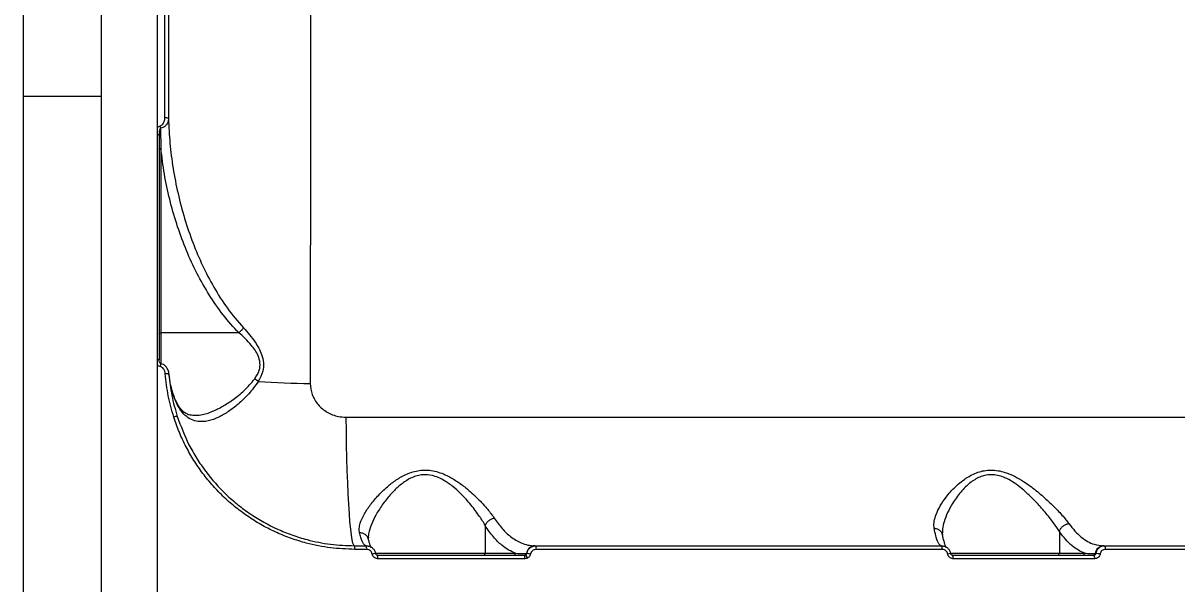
# Model space of a CAD drawing. Header units: millimetres. Extents: x -4688 to 6829, y -6350 to 4771.
# Drawn here: x 931.6 to 1241.4, y 295.6 to 446.1 of the extents above; entities that cross this region are included whole.
import ezdxf

# ---------------------------------------------------------------- set-up
doc = ezdxf.new("R2010")
doc.units = ezdxf.units.MM
for name, color, linetype in [('DIKOM_ОБЪЕКТ', 7, 'Continuous'), ('DIKOM_РАЗМЕР_ЗОНА', 7, 'Continuous'), ('DIKOM_РАЗМЕР_ОБЪЕКТА', 7, 'Continuous')]:
    doc.layers.add(name, color=color, linetype=linetype)
doc.styles.add('style1', font='arial.ttf', dxfattribs={"width": 0.8})
doc.dimstyles.new('1-50', dxfattribs={"dimtxt": 300, "dimasz": 200, "dimexe": 100, "dimexo": 0, "dimgap": 100, "dimtad": 1, "dimtxsty": 'style1', "dimcen": 200, "dimclrd": 7, "dimclre": 7, "dimclrt": 7, "dimadec": 1, "dimazin": 2, "dimtfac": 1, "dimtmove": 0, "dimatfit": 2, "dimfxl": 0, "dimlwd": 25, "dimlwe": 18, "dimarcsym": 0})

# ---------------------------------------------------------------- blocks, each defined once
blk = doc.blocks.new('*D9')
at = {"layer": 'Defpoints', "color": 0, "transparency": 16777216}
for p in [(2285.35, 2926.08), (233.68, -3329.73), (5655.58, -3329.73)]:
    blk.add_point(p, dxfattribs=at)
at = {"layer": 'DIKOM_РАЗМЕР_ОБЪЕКТА', "color": 7, "lineweight": 18, "transparency": 16777216}
for p, q in [((2285.35, 2926.08), (5755.58, 2926.08)), ((233.68, -3329.73), (5755.58, -3329.73))]:
    blk.add_line(p, q, dxfattribs=at)
at = {"layer": 'DIKOM_РАЗМЕР_ОБЪЕКТА', "color": 7, "lineweight": 25, "transparency": 16777216}
blk.add_line((5655.58, 2726.08), (5655.58, -3129.73), dxfattribs=at)
at = {"layer": 'DIKOM_РАЗМЕР_ОБЪЕКТА', "color": 7, "transparency": 16777216}
for points in [[(5622.24, 2726.08), (5688.91, 2726.08), (5655.58, 2926.08)], [(5622.24, -3129.73), (5688.91, -3129.73), (5655.58, -3329.73)]]:
    blk.add_solid(points, dxfattribs=at)
at = {"layer": 'DIKOM_РАЗМЕР_ОБЪЕКТА', "color": 7, "transparency": 16777216, "insert": (5402.4, -130.27), "char_height": 300, "attachment_point": 5, "rotation": 90, "style": 'style1'}
blk.add_mtext('6250', dxfattribs=at)
blk = doc.blocks.new('*D10')
at = {"layer": 'Defpoints', "color": 0, "transparency": 16777216}
for p in [(2960.09, 4770.95), (741.18, -5330.34), (6729.08, -5330.34)]:
    blk.add_point(p, dxfattribs=at)
at = {"layer": 'DIKOM_РАЗМЕР_ЗОНА', "color": 7, "lineweight": 18, "transparency": 16777216}
for p, q in [((2960.09, 4770.95), (6829.08, 4770.95)), ((741.18, -5330.34), (6829.08, -5330.34))]:
    blk.add_line(p, q, dxfattribs=at)
at = {"layer": 'DIKOM_РАЗМЕР_ЗОНА', "color": 7, "lineweight": 25, "transparency": 16777216}
blk.add_line((6729.08, 4570.95), (6729.08, -5130.34), dxfattribs=at)
at = {"layer": 'DIKOM_РАЗМЕР_ЗОНА', "color": 7, "transparency": 16777216}
for points in [[(6695.74, 4570.95), (6762.41, 4570.95), (6729.08, 4770.95)], [(6695.74, -5130.34), (6762.41, -5130.34), (6729.08, -5330.34)]]:
    blk.add_solid(points, dxfattribs=at)
at = {"layer": 'DIKOM_РАЗМЕР_ЗОНА', "color": 7, "transparency": 16777216, "insert": (6475.9, -93.77), "char_height": 300, "attachment_point": 5, "rotation": 90, "style": 'style1'}
blk.add_mtext('10100', dxfattribs=at)
blk = doc.blocks.new('*D11')
at = {"layer": 'Defpoints', "color": 0, "transparency": 16777216}
for p in [(3703.08, 2652.76), (-3188.42, -47.63), (-3188.42, -4921.77)]:
    blk.add_point(p, dxfattribs=at)
at = {"layer": 'DIKOM_РАЗМЕР_ОБЪЕКТА', "color": 7, "lineweight": 18, "transparency": 16777216}
for p, q in [((3703.08, 2652.76), (3703.08, -5021.77)), ((-3188.42, -47.63), (-3188.42, -5021.77))]:
    blk.add_line(p, q, dxfattribs=at)
at = {"layer": 'DIKOM_РАЗМЕР_ОБЪЕКТА', "color": 7, "lineweight": 25, "transparency": 16777216}
blk.add_line((3503.08, -4921.77), (-2988.42, -4921.77), dxfattribs=at)
at = {"layer": 'DIKOM_РАЗМЕР_ОБЪЕКТА', "color": 7, "transparency": 16777216}
for points in [[(-2988.42, -4888.44), (-2988.42, -4955.11), (-3188.42, -4921.77)], [(3503.08, -4888.44), (3503.08, -4955.11), (3703.08, -4921.77)]]:
    blk.add_solid(points, dxfattribs=at)
at = {"layer": 'DIKOM_РАЗМЕР_ОБЪЕКТА', "color": 7, "transparency": 16777216, "insert": (4.08, -4668.6), "char_height": 300, "attachment_point": 5, "style": 'style1'}
blk.add_mtext('6900', dxfattribs=at)
blk = doc.blocks.new('*D12')
at = {"layer": 'Defpoints', "color": 0, "transparency": 16777216}
for p in [(4937.72, 2926.08), (-4688.42, -671.13), (4937.72, -6249.77)]:
    blk.add_point(p, dxfattribs=at)
at = {"layer": 'DIKOM_РАЗМЕР_ЗОНА', "color": 7, "lineweight": 18, "transparency": 16777216}
for p, q in [((4937.72, 2926.08), (4937.72, -6349.77)), ((-4688.42, -671.13), (-4688.42, -6349.77))]:
    blk.add_line(p, q, dxfattribs=at)
at = {"layer": 'DIKOM_РАЗМЕР_ЗОНА', "color": 7, "lineweight": 25, "transparency": 16777216}
blk.add_line((-4488.42, -6249.77), (4737.72, -6249.77), dxfattribs=at)
at = {"layer": 'DIKOM_РАЗМЕР_ЗОНА', "color": 7, "transparency": 16777216}
for points in [[(-4488.42, -6216.44), (-4488.42, -6283.11), (-4688.42, -6249.77)], [(4737.72, -6216.44), (4737.72, -6283.11), (4937.72, -6249.77)]]:
    blk.add_solid(points, dxfattribs=at)
at = {"layer": 'DIKOM_РАЗМЕР_ЗОНА', "color": 7, "transparency": 16777216, "insert": (124.65, -5996.6), "char_height": 300, "attachment_point": 5, "style": 'style1'}
blk.add_mtext('9650', dxfattribs=at)

msp = doc.modelspace()

# ---------------------------------------------------------------- linework, layer by layer
at = {"layer": 'DIKOM_ОБЪЕКТ', "color": 7, "linetype": 'Continuous', "lineweight": 15}
for p, q in [((931.578, 674.461), (931.578, 311.385)), ((967.578, 471.4), (967.578, 221.4)), ((931.578, 449.692), (931.578, 426.4)), ((952.578, 449.692), (952.578, 426.4)), ((952.578, 426.4), (931.578, 426.4)), ((931.578, 426.4), (931.578, 266.4)), ((952.578, 426.4), (952.578, 266.4)), ((968.511, 417.909), (968.578, 412.505)), ((968.578, 412.505), (968.578, 363.032)), ((989.521, 363.032), (968.578, 363.032)), ((968.578, 363.032), (968.578, 354.744)), ((1018.347, 340.368), (1497.005, 340.368)), ((931.578, 311.385), (931.578, 266.361)), ((1055.689, 311.252), (1055.689, 303.865)), ((1178.463, 309.543), (1178.459, 309.364)), ((1209.833, 309.671), (1209.833, 303.865)), ((1020.578, 305.865), (1023.771, 305.865)), ((1023.83, 304.906), (1020.634, 304.906)), ((1026.22, 303.865), (1055.689, 303.865)), ((1055.689, 303.865), (1063.815, 303.865)), ((1066.751, 303.782), (1066.848, 303.782)), ((1068.987, 305.865), (1069.281, 305.865)), ((1069.281, 305.865), (1178.184, 305.865)), ((1178.371, 304.906), (1069.378, 304.906)), ((1180.598, 303.865), (1209.833, 303.865)), ((1180.628, 303.782), (1180.633, 303.783)), ((1209.833, 303.865), (1216.634, 303.865)), ((1219.467, 303.782), (1219.639, 303.782)), ((1221.703, 305.865), (1221.987, 305.865)), ((1221.987, 305.865), (1328.491, 305.865)), ((1328.801, 304.906), (1222.21, 304.906)), ((1026.737, 303.365), (1066.2, 303.365)), ((1066.294, 302.4), (1026.798, 302.4)), ((1181.109, 303.365), (1219.077, 303.365)), ((1219.298, 302.4), (1181.298, 302.4))]:
    msp.add_line(p, q, dxfattribs=at)
at = {"layer": 'DIKOM_ОБЪЕКТ', "color": 7, "linetype": 'Continuous', "lineweight": 15, "flags": 128}
for points in [[(968.078, 415.989), (968.059, 416.048), (968.003, 416.105), (967.911, 416.157), (967.789, 416.204), (967.639, 416.242), (967.578, 416.254)], [(968.078, 412.33), (968.087, 412.364), (968.116, 412.397), (968.162, 412.427), (968.224, 412.454), (968.3, 412.476), (968.386, 412.492), (968.48, 412.502), (968.578, 412.505)], [(968.078, 362.856), (968.087, 362.89), (968.116, 362.923), (968.162, 362.954), (968.224, 362.98), (968.3, 363.002), (968.386, 363.019), (968.48, 363.029), (968.578, 363.032)], [(1020.578, 305.865), (1020.363, 306.048), (1020.15, 306.593), (1019.941, 307.497), (1019.738, 308.75), (1019.543, 310.342), (1019.357, 312.258), (1019.182, 314.48), (1019.02, 316.988), (1018.872, 319.76), (1018.739, 322.77), (1018.624, 325.99), (1018.526, 329.392), (1018.447, 332.944), (1018.387, 336.613), (1018.347, 340.368)]]:
    msp.add_lwpolyline(points, dxfattribs=at)
at = {"layer": 'DIKOM_ОБЪЕКТ', "color": 7, "linetype": 'Continuous', "lineweight": 15}
for centre, radius, start, end in [((955.435, 415.838), 13.239, 8.99851, 11.87749), ((969.835, 419.63), 1.106, 45.15928, 100.69564), ((967.621, 355.076), 0.806, 55.52717, 93.12683), ((980.378, 351.781), 12.185, 165.84835, 169.81454), ((970.129, 350.195), 1.84, 70.22843, 101.2713), ((990.404, 344.423), 7.014, 51.87362, 61.56194), ((1010.192, 577.015), 227.6, 266.10565, 269.61941), ((972.908, 338.421), 2.131, 88.03505, 113.88862), ((1016.389, 305.138), 4.252, 356.86337, 9.84309), ((1019.771, 305.138), 4.065, 356.72073, 10.29992), ((1026.89, 295.956), 7.856, 94.75071, 101.57228), ((1055.211, 303.843), 0.478, 272.93104, 2.659), ((1063.337, 303.843), 0.478, 272.93216, 2.65893), ((1066.256, 303.85), 0.5, 301.808, 352.15408), ((1069.082, 303.522), 2.345, 92.3311, 173.63301), ((1065.961, 293.127), 10.691, 79.8927, 85.24185), ((1066.856, 305.137), 2.533, 354.76828, 16.71612), ((1176.962, 305.13), 1.427, 350.96864, 31.0327), ((1185.185, 273.454), 30.669, 98.5364, 100.04714), ((1209.355, 303.843), 0.478, 272.93104, 2.659), ((1216.157, 303.843), 0.478, 272.93216, 2.65893), ((1219.001, 303.834), 0.469, 272.3311, 353.63301), ((1221.798, 303.522), 2.345, 92.3311, 173.63301), ((1219.229, 295.353), 8.439, 79.58519, 87.2166), ((1220.979, 305.126), 1.25, 349.87003, 36.26775), ((1022.866, 302.635), 3.94, 356.58222, 10.68611), ((1063.687, 302.633), 2.618, 354.88357, 16.23252), ((1063.53, 300.982), 3.861, 24.45282, 39.25788), ((1179.893, 302.626), 1.423, 350.85265, 31.29577), ((1218.049, 302.622), 1.269, 349.88965, 35.8245)]:
    msp.add_arc(centre, radius, start, end, dxfattribs=at)
for points, knots in [([(1010.579, 669.769), (1010.542, 669.758), (1010.465, 669.735), (1010.354, 668.761), (1010.243, 667.177), (1010.137, 664.892), (1010.036, 661.93), (1009.939, 658.283), (1009.847, 653.945), (1009.759, 648.924), (1009.68, 643.574), (1009.609, 638.045), (1009.547, 632.516), (1009.488, 626.623), (1009.432, 620.38), (1009.378, 613.734), (1009.328, 606.807), (1009.28, 599.637), (1009.235, 592.241), (1009.193, 584.506), (1009.151, 576.263), (1009.11, 567.501), (1009.071, 558.29), (1009.034, 548.836), (1009, 539.151), (1008.967, 529.155), (1008.937, 519.025), (1008.909, 508.802), (1008.883, 498.498), (1008.858, 487.954), (1008.832, 475.911), (1008.806, 462.293), (1008.78, 447.014), (1008.757, 431.389), (1008.736, 415.47), (1008.718, 399.292), (1008.703, 382.882), (1008.69, 366.257), (1008.683, 355.036), (1008.68, 349.42)], [0, 0, 0, 0, 0.0268269, 0.0565586, 0.0863422, 0.1162892, 0.1462892, 0.176501, 0.2067673, 0.2372013, 0.2676912, 0.2925914, 0.3175222, 0.3417769, 0.3660317, 0.3904006, 0.4147695, 0.4379675, 0.4611656, 0.4844636, 0.5077615, 0.5326025, 0.5574739, 0.5816709, 0.6058678, 0.6301785, 0.6544891, 0.6776315, 0.700774, 0.7240159, 0.7472578, 0.7787027, 0.8102118, 0.8417834, 0.87342, 0.9049684, 0.9365815, 0.9682579, 1, 1, 1, 1]), ([(969.63, 420.717), (969.63, 426.308), (969.63, 437.501), (969.63, 453.986), (969.631, 470.265), (969.631, 480.852), (969.632, 486.15)], [0, 0, 0, 0, 0.2488739, 0.4981939, 0.748869, 1, 1, 1, 1]), ([(970.618, 485.699), (970.617, 480.46), (970.617, 469.974), (970.616, 453.785), (970.616, 437.291), (970.615, 426.043), (970.615, 420.414)], [0, 0, 0, 0, 0.2488741, 0.4981941, 0.7488692, 1, 1, 1, 1]), ([(967.578, 417.951), (967.616, 418.019), (967.72, 418.203), (967.998, 418.434), (968.259, 418.52), (968.391, 418.563)], [0, 0, 0, 0, 0.22862736, 0.61251648, 1, 1, 1, 1]), ([(968.391, 418.563), (968.519, 418.604), (968.776, 418.685), (969.136, 419.017), (969.485, 419.606), (969.619, 420.229), (969.628, 420.638), (969.63, 420.717)], [0, 0, 0, 0, 0.1456016, 0.2899617, 0.5320979, 0.9098028, 1, 1, 1, 1]), ([(970.615, 420.414), (970.611, 420.324), (970.59, 419.847), (970.337, 419.106), (969.741, 418.434), (969.136, 418.053), (968.724, 417.958), (968.511, 417.909)], [0, 0, 0, 0, 0.0825406, 0.4350699, 0.6772403, 0.8329897, 1, 1, 1, 1]), ([(970.615, 420.414), (970.717, 418.246), (970.925, 413.806), (971.8, 407.125), (973.108, 400.369), (974.889, 393.658), (977.093, 387.204), (979.701, 381.049), (982.745, 375.206), (986.312, 369.515), (989.276, 366.067), (990.766, 364.333)], [0, 0, 0, 0, 0.1079577, 0.221041, 0.3345734, 0.4495257, 0.5649892, 0.6717717, 0.7791328, 0.888928, 1, 1, 1, 1]), ([(968.511, 417.909), (968.485, 417.891), (968.434, 417.857), (968.353, 417.739), (968.243, 417.482), (968.127, 416.955), (968.082, 416.426), (968.078, 416.063), (968.078, 415.989)], [0, 0, 0, 0, 0.046106, 0.0901333, 0.2101107, 0.4598286, 0.8891813, 1, 1, 1, 1]), ([(968.078, 415.989), (968.078, 411.067), (968.078, 401.217), (968.078, 386.215), (968.078, 371.063), (968.078, 360.85), (968.078, 355.741)], [0, 0, 0, 0, 0.2491442, 0.4986282, 0.7491414, 1, 1, 1, 1]), ([(989.521, 363.032), (989.352, 363.204), (987.659, 364.928), (984.694, 368.456), (981.011, 373.9), (977.81, 379.718), (975.05, 385.865), (972.735, 392.253), (970.869, 398.864), (969.423, 405.622), (968.86, 410.208), (968.578, 412.505)], [0, 0, 0, 0, 0.0129742, 0.1299446, 0.2483367, 0.370068, 0.4925879, 0.618001, 0.7440045, 0.8717261, 1, 1, 1, 1]), ([(989.532, 363.035), (989.531, 363.034), (989.528, 363.033), (989.524, 363.032), (989.522, 363.032), (989.521, 363.032)], [0, 0, 0, 0, 0.3464404, 0.8179132, 1, 1, 1, 1]), ([(990.766, 364.333), (990.743, 364.303), (990.575, 364.087), (990.179, 363.629), (989.759, 363.243), (989.532, 363.035)], [0, 0, 0, 0, 0.0699771, 0.4978497, 1, 1, 1, 1]), ([(993.744, 350.59), (994.238, 351.35), (995.081, 352.645), (995.321, 354.94), (994.785, 356.792), (993.886, 358.37), (992.237, 360.531), (990.686, 362.013), (989.533, 363.034), (989.532, 363.035)], [0, 0, 0, 0, 0.1886176, 0.3216714, 0.4555546, 0.5677459, 0.6831231, 0.9996832, 1, 1, 1, 1]), ([(990.766, 364.333), (991.853, 363.104), (993.341, 361.42), (994.876, 358.938), (995.725, 357.103), (996.215, 354.972), (996.007, 352.381), (995.2, 350.834), (994.734, 349.94)], [0, 0, 0, 0, 0.3030727, 0.4152375, 0.5295143, 0.6687564, 0.8085424, 1, 1, 1, 1]), ([(968.385, 353.935), (968.345, 353.945), (968.164, 353.986), (967.86, 354.137), (967.672, 354.355), (967.578, 354.464)], [0, 0, 0, 0, 0.1267807, 0.5629784, 1, 1, 1, 1]), ([(968.615, 354.758), (968.605, 354.757), (968.584, 354.756), (968.541, 354.763), (968.466, 354.796), (968.341, 354.9), (968.188, 355.136), (968.085, 355.438), (968.09, 355.659), (968.092, 355.741)], [0, 0, 0, 0, 0.0248044, 0.0509239, 0.104126, 0.2273913, 0.4501236, 0.7962506, 1, 1, 1, 1]), ([(969.769, 352), (969.731, 352.249), (969.655, 352.742), (969.316, 353.342), (968.882, 353.772), (968.546, 353.882), (968.385, 353.935)], [0, 0, 0, 0, 0.2974636, 0.5890265, 0.8028446, 1, 1, 1, 1]), ([(970.734, 352.016), (970.732, 352.067), (970.714, 352.481), (970.476, 353.177), (969.967, 353.972), (969.32, 354.531), (968.808, 354.683), (968.563, 354.755)], [0, 0, 0, 0, 0.0410273, 0.3334662, 0.5760222, 0.7972211, 1, 1, 1, 1]), ([(972.045, 340.369), (971.497, 342.264), (970.393, 346.081), (969.978, 350.018), (969.769, 352)], [0, 0, 0, 0, 0.4964917, 1, 1, 1, 1]), ([(970.752, 351.927), (970.952, 350.015), (971.357, 346.164), (972.437, 342.431), (972.981, 340.551)], [0, 0, 0, 0, 0.4964828, 1, 1, 1, 1]), ([(972.159, 345.697), (971.833, 346.718), (971.178, 348.77), (970.894, 350.872), (970.752, 351.927)], [0, 0, 0, 0, 0.4978686, 1, 1, 1, 1]), ([(972.113, 346.011), (972.094, 346.059), (971.709, 347.002), (971.258, 348.899), (970.827, 350.863), (970.769, 351.912), (970.763, 352.025)], [0, 0, 0, 0, 0.0242724, 0.4833612, 0.9443914, 1, 1, 1, 1]), ([(977.451, 340.917), (978.075, 340.916), (979.661, 340.912), (982.276, 341.805), (985.179, 343.228), (988.029, 345.097), (991.013, 347.432), (992.825, 349.528), (993.744, 350.59)], [0, 0, 0, 0, 0.1254324, 0.3184322, 0.4795966, 0.6438014, 0.8194808, 1, 1, 1, 1]), ([(994.734, 349.94), (993.91, 348.806), (992.233, 346.497), (989.431, 343.899), (986.714, 341.813), (984.009, 340.239), (981.241, 339.229), (978.776, 339.069), (976.724, 339.649), (975.084, 340.737), (973.641, 342.444), (972.709, 344.21), (972.266, 345.406), (972.159, 345.697)], [0, 0, 0, 0, 0.10532544, 0.2145479, 0.31028744, 0.40806104, 0.51959179, 0.63527701, 0.71806629, 0.80316359, 0.88624334, 0.97240487, 1, 1, 1, 1]), ([(1008.68, 349.42), (1008.787, 348.398), (1009.004, 346.34), (1010.7, 343.611), (1013.169, 341.579), (1015.866, 340.519), (1017.639, 340.411), (1018.347, 340.368)], [0, 0, 0, 0, 0.2099072, 0.4228947, 0.6382645, 0.8553539, 1, 1, 1, 1]), ([(972.159, 345.697), (972.158, 345.725), (972.155, 345.833), (972.125, 345.933), (972.103, 346.008)], [0, 0, 0, 0, 0.2611388, 1, 1, 1, 1]), ([(977.46, 340.855), (977.237, 340.854), (976.627, 340.852), (975.823, 341.096), (974.981, 341.544), (974.226, 342.205), (973.505, 343.09), (972.828, 344.265), (972.352, 345.27), (972.144, 345.931), (972.112, 346.031)], [0, 0, 0, 0, 0.0989357, 0.2704704, 0.4325079, 0.5711904, 0.7018542, 0.8403085, 0.9758939, 1, 1, 1, 1]), ([(1020.634, 304.906), (1018.461, 304.986), (1014.079, 305.148), (1008.392, 306.304), (1003.6, 307.774), (999.665, 309.354), (995.83, 311.277), (992.177, 313.516), (988.744, 316.037), (985.536, 318.827), (982.538, 321.911), (979.82, 325.229), (977.405, 328.734), (975.301, 332.415), (973.465, 336.292), (972.519, 339.007), (972.045, 340.369)], [0, 0, 0, 0, 0.1013046, 0.2043245, 0.2693234, 0.3347703, 0.4016321, 0.4689837, 0.5341683, 0.5998078, 0.6668825, 0.7344532, 0.7996653, 0.8653309, 0.9324208, 1, 1, 1, 1]), ([(972.981, 340.551), (973.936, 337.986), (975.382, 334.105), (978.167, 329.28), (981.312, 324.689), (985.038, 320.505), (989.236, 316.831), (993.726, 313.528), (998.611, 310.801), (1003.77, 308.71), (1008.503, 307.253), (1014.12, 306.107), (1018.413, 305.946), (1020.578, 305.865)], [0, 0, 0, 0, 0.130741, 0.1978155, 0.2653844, 0.3961147, 0.4632011, 0.5307838, 0.6611978, 0.7281017, 0.7954933, 0.8968894, 1, 1, 1, 1]), ([(1021.922, 309.347), (1021.873, 309.731), (1021.774, 310.507), (1022.115, 312.093), (1022.99, 314.119), (1024.575, 316.592), (1026.692, 319.181), (1029.102, 321.554), (1031.734, 323.595), (1034.561, 325.217), (1037.358, 326.081), (1039.796, 326.224), (1041.676, 326.023), (1043.552, 325.517), (1045.714, 324.615), (1048.063, 323.242), (1050.877, 321.151), (1053.726, 318.552), (1056.305, 315.758), (1057.529, 314.06), (1058.082, 313.293)], [0, 0, 0, 0, 0.0446305, 0.0901844, 0.1578887, 0.2276906, 0.2976102, 0.3691165, 0.424259, 0.4808154, 0.5408157, 0.5708599, 0.6019605, 0.6340833, 0.6670382, 0.7192629, 0.7727753, 0.8517178, 0.932987, 1, 1, 1, 1]), ([(1176.227, 310.485), (1176.207, 310.613), (1176.112, 311.238), (1176.186, 312.476), (1176.724, 314.38), (1177.768, 316.551), (1179.45, 319.079), (1181.829, 321.783), (1184.822, 324.219), (1187.748, 325.624), (1190.106, 326.141), (1191.951, 326.22), (1193.831, 325.977), (1195.856, 325.399), (1197.998, 324.449), (1200.67, 322.884), (1203.602, 320.726), (1206.658, 318.072), (1209.389, 315.378), (1211.268, 313.277), (1212.128, 312.142), (1212.384, 311.804)], [0, 0, 0, 0, 0.013455, 0.0657647, 0.1192356, 0.1826302, 0.2473566, 0.3250329, 0.4053504, 0.467846, 0.4985595, 0.5302984, 0.5609722, 0.5926248, 0.6340457, 0.6764914, 0.747173, 0.8197567, 0.8928425, 0.9680649, 1, 1, 1, 1]), ([(1055.69, 311.26), (1055.689, 311.261), (1055.25, 312.055), (1054.127, 313.858), (1051.929, 316.795), (1049.474, 319.536), (1047.004, 321.788), (1044.985, 323.246), (1043.076, 324.229), (1041.175, 324.871), (1039.481, 325.005), (1037.378, 324.737), (1035.214, 323.906), (1032.788, 322.191), (1030.532, 320.042), (1028.445, 317.516), (1026.639, 314.799), (1025.257, 312.159), (1024.528, 310.029), (1024.248, 308.658), (1024.289, 308.131), (1024.297, 308.022)], [0, 0, 0, 0, 0.00005137, 0.07123307, 0.15496093, 0.24083588, 0.29463697, 0.34951356, 0.38109277, 0.41354407, 0.45923185, 0.47206912, 0.53064109, 0.58681395, 0.6448902, 0.71886166, 0.79432752, 0.86657963, 0.94058968, 0.98763088, 1, 1, 1, 1]), ([(1209.834, 309.679), (1209.834, 309.679), (1209.617, 310.031), (1208.839, 311.228), (1207.204, 313.442), (1204.831, 316.271), (1202.147, 319.105), (1199.616, 321.386), (1197.253, 323.081), (1195.412, 324.091), (1193.622, 324.725), (1191.662, 325.048), (1190.026, 324.849), (1188.024, 324.192), (1185.766, 322.843), (1183.208, 320.272), (1181.191, 317.433), (1179.742, 314.729), (1178.888, 312.449), (1178.456, 310.7), (1178.462, 309.838), (1178.463, 309.543)], [0, 0, 0, 0, 0.0000427, 0.0339744, 0.1122454, 0.1926687, 0.2674433, 0.343843, 0.385951, 0.4289877, 0.4587741, 0.489707, 0.5381068, 0.5500147, 0.6125033, 0.6936418, 0.7779411, 0.8458645, 0.9149472, 0.9708962, 1, 1, 1, 1]), ([(1055.69, 311.26), (1055.781, 311.494), (1055.965, 311.961), (1056.533, 312.582), (1057.216, 313.036), (1057.76, 313.231), (1058.037, 313.284), (1058.082, 313.293)], [0, 0, 0, 0, 0.2462369, 0.49247379, 0.73871114, 0.95803043, 1, 1, 1, 1]), ([(1058.082, 313.293), (1058.774, 312.327), (1060.17, 310.381), (1062.587, 308.123), (1064.923, 306.709), (1067.116, 305.981), (1068.361, 305.904), (1068.987, 305.865)], [0, 0, 0, 0, 0.2106475, 0.4247497, 0.6762129, 0.837399, 1, 1, 1, 1]), ([(1055.689, 311.252), (1055.689, 311.254), (1055.689, 311.257), (1055.689, 311.259), (1055.69, 311.26)], [0, 0, 0, 0, 0.5730682, 1, 1, 1, 1]), ([(1063.815, 303.865), (1063.192, 304.122), (1061.941, 304.637), (1059.938, 306.077), (1057.809, 308.146), (1056.399, 310.211), (1055.689, 311.252)], [0, 0, 0, 0, 0.21606846, 0.43410838, 0.71476445, 1, 1, 1, 1]), ([(1178.114, 305.865), (1177.889, 305.972), (1177.433, 306.189), (1176.825, 307.805), (1176.429, 309.447), (1176.253, 310.35), (1176.227, 310.485)], [0, 0, 0, 0, 0.3434989, 0.6969397, 0.9545307, 1, 1, 1, 1]), ([(1178.422, 308.799), (1178.414, 308.87), (1178.382, 309.187), (1178.047, 309.683), (1177.455, 310.189), (1176.84, 310.414), (1176.421, 310.475), (1176.272, 310.483), (1176.227, 310.485)], [0, 0, 0, 0, 0.0749382, 0.3365917, 0.5982456, 0.8599005, 0.9567523, 1, 1, 1, 1]), ([(1209.834, 309.679), (1209.921, 309.92), (1210.095, 310.401), (1210.649, 311.042), (1211.348, 311.529), (1211.915, 311.727), (1212.258, 311.789), (1212.341, 311.799), (1212.384, 311.804)], [0, 0, 0, 0, 0.23162204, 0.46324406, 0.69486649, 0.92648967, 0.96103414, 1, 1, 1, 1]), ([(1212.384, 311.804), (1212.918, 311.115), (1213.99, 309.728), (1215.681, 308.163), (1217.408, 306.988), (1219.407, 306.075), (1220.852, 305.943), (1221.703, 305.865)], [0, 0, 0, 0, 0.1872854, 0.3765509, 0.5570061, 0.7391968, 1, 1, 1, 1]), ([(1023.701, 305.865), (1023.46, 305.974), (1022.969, 306.196), (1022.374, 307.625), (1022.033, 308.924), (1021.922, 309.347)], [0, 0, 0, 0, 0.3958736, 0.80322, 1, 1, 1, 1]), ([(1024.26, 307.701), (1024.255, 307.742), (1024.221, 308.036), (1023.89, 308.517), (1023.299, 309.04), (1022.636, 309.289), (1022.165, 309.347), (1021.967, 309.347), (1021.922, 309.347)], [0, 0, 0, 0, 0.0417941, 0.30011375, 0.55843377, 0.8167547, 0.95799941, 1, 1, 1, 1]), ([(1024.306, 307.641), (1024.293, 307.677), (1024.268, 307.745), (1024.277, 307.932), (1024.282, 308.02)], [0, 0, 0, 0, 0.5261532, 1, 1, 1, 1]), ([(1025.073, 305.346), (1025.064, 305.359), (1025.043, 305.389), (1024.88, 305.72), (1024.659, 306.338), (1024.453, 307.011), (1024.328, 307.563), (1024.296, 307.706)], [0, 0, 0, 0, 0.1676244, 0.3833001, 0.6303245, 0.9038005, 1, 1, 1, 1]), ([(1178.514, 308.838), (1178.505, 308.862), (1178.445, 309.034), (1178.454, 309.307), (1178.462, 309.543)], [0, 0, 0, 0, 0.1379767, 1, 1, 1, 1]), ([(1179.482, 305.347), (1179.473, 305.36), (1179.452, 305.39), (1179.288, 305.726), (1179.067, 306.33), (1178.795, 307.288), (1178.586, 308.128), (1178.474, 308.727), (1178.459, 308.805)], [0, 0, 0, 0, 0.13593149, 0.30981952, 0.50889915, 0.72921408, 0.96446713, 1, 1, 1, 1]), ([(1209.833, 309.671), (1209.833, 309.673), (1209.833, 309.675), (1209.834, 309.678), (1209.834, 309.679)], [0, 0, 0, 0, 0.6235445, 1, 1, 1, 1]), ([(1216.634, 303.865), (1216.066, 304.106), (1214.924, 304.59), (1213.211, 305.83), (1211.492, 307.46), (1210.388, 308.931), (1209.833, 309.671)], [0, 0, 0, 0, 0.2380428, 0.4781615, 0.737711, 1, 1, 1, 1]), ([(1023.771, 305.865), (1023.814, 305.864), (1024.137, 305.859), (1024.739, 305.721), (1025.46, 305.267), (1026.011, 304.6), (1026.16, 304.055), (1026.235, 303.782)], [0, 0, 0, 0, 0.0372364, 0.2781056, 0.5188615, 0.7593902, 1, 1, 1, 1]), ([(1025.314, 303.653), (1025.269, 303.817), (1025.179, 304.145), (1024.847, 304.546), (1024.413, 304.819), (1024.05, 304.902), (1023.856, 304.905), (1023.83, 304.906)], [0, 0, 0, 0, 0.2407363, 0.4813566, 0.7220917, 0.9627992, 1, 1, 1, 1]), ([(1026.798, 302.4), (1026.772, 302.4), (1026.578, 302.403), (1026.216, 302.487), (1025.782, 302.76), (1025.45, 303.16), (1025.36, 303.489), (1025.314, 303.653)], [0, 0, 0, 0, 0.0372318, 0.2778758, 0.5185808, 0.7592337, 1, 1, 1, 1]), ([(1026.717, 303.374), (1026.678, 303.375), (1026.576, 303.377), (1026.424, 303.461), (1026.297, 303.603), (1026.244, 303.728), (1026.239, 303.795), (1026.239, 303.8)], [0, 0, 0, 0, 0.1673549, 0.4415121, 0.7124554, 0.9790233, 1, 1, 1, 1]), ([(1063.815, 303.865), (1064.671, 303.827), (1065.655, 303.784), (1066.625, 303.782), (1066.751, 303.782)], [0, 0, 0, 0, 0.87020803, 1, 1, 1, 1]), ([(1066.519, 303.425), (1066.568, 303.448), (1066.669, 303.497), (1066.781, 303.609), (1066.834, 303.714), (1066.845, 303.768), (1066.848, 303.782)], [0, 0, 0, 0, 0.3282787, 0.678712, 0.9203877, 1, 1, 1, 1]), ([(1066.848, 303.782), (1066.921, 304.06), (1067.069, 304.623), (1067.643, 305.305), (1068.405, 305.775), (1068.99, 305.835), (1069.281, 305.865)], [0, 0, 0, 0, 0.2425111, 0.4917014, 0.7472718, 1, 1, 1, 1]), ([(1067.838, 303.653), (1067.795, 303.496), (1067.711, 303.182), (1067.415, 302.81), (1067.161, 302.652), (1067.044, 302.58)], [0, 0, 0, 0, 0.3509587, 0.7013913, 1, 1, 1, 1]), ([(1069.378, 304.906), (1069.193, 304.888), (1068.823, 304.852), (1068.34, 304.571), (1067.976, 304.161), (1067.883, 303.82), (1067.838, 303.653)], [0, 0, 0, 0, 0.2566213, 0.5136595, 0.7612227, 1, 1, 1, 1]), ([(1178.184, 305.865), (1178.233, 305.864), (1178.557, 305.858), (1179.156, 305.716), (1179.865, 305.261), (1180.407, 304.596), (1180.554, 304.053), (1180.628, 303.782)], [0, 0, 0, 0, 0.0422597, 0.2819829, 0.5212715, 0.7606222, 1, 1, 1, 1]), ([(1179.835, 303.653), (1179.79, 303.816), (1179.702, 304.143), (1179.377, 304.543), (1178.952, 304.816), (1178.594, 304.901), (1178.4, 304.905), (1178.371, 304.906)], [0, 0, 0, 0, 0.2393873, 0.4786703, 0.7179146, 0.9577109, 1, 1, 1, 1]), ([(1181.298, 302.4), (1181.269, 302.4), (1181.075, 302.404), (1180.717, 302.49), (1180.292, 302.763), (1179.967, 303.163), (1179.879, 303.489), (1179.835, 303.653)], [0, 0, 0, 0, 0.0426165, 0.282457, 0.5216215, 0.7607575, 1, 1, 1, 1]), ([(1181.088, 303.376), (1181.046, 303.377), (1180.947, 303.38), (1180.806, 303.465), (1180.692, 303.599), (1180.64, 303.715), (1180.634, 303.778), (1180.634, 303.782)], [0, 0, 0, 0, 0.210742, 0.485299, 0.7294601, 0.9830122, 1, 1, 1, 1]), ([(1216.634, 303.865), (1216.776, 303.857), (1217.481, 303.818), (1218.439, 303.787), (1219.235, 303.783), (1219.467, 303.782)], [0, 0, 0, 0, 0.150422, 0.7521248, 1, 1, 1, 1]), ([(1219.077, 303.365), (1219.144, 303.371), (1219.274, 303.381), (1219.448, 303.468), (1219.573, 303.591), (1219.621, 303.7), (1219.636, 303.761), (1219.638, 303.775), (1219.639, 303.782)], [0, 0, 0, 0, 0.26311799, 0.51594804, 0.75210417, 0.94108824, 0.97417918, 1, 1, 1, 1]), ([(1220.755, 303.653), (1220.752, 303.633), (1220.721, 303.449), (1220.592, 303.107), (1220.259, 302.717), (1219.809, 302.451), (1219.468, 302.417), (1219.298, 302.4)], [0, 0, 0, 0, 0.027856, 0.2650195, 0.5077103, 0.7539625, 1, 1, 1, 1]), ([(1219.639, 303.782), (1219.645, 303.815), (1219.695, 304.122), (1219.907, 304.689), (1220.443, 305.337), (1221.166, 305.78), (1221.714, 305.837), (1221.987, 305.865)], [0, 0, 0, 0, 0.0286324, 0.2670867, 0.510146, 0.7556544, 1, 1, 1, 1]), ([(1222.21, 304.906), (1222.04, 304.889), (1221.7, 304.855), (1221.251, 304.589), (1220.918, 304.199), (1220.789, 303.857), (1220.758, 303.673), (1220.755, 303.653)], [0, 0, 0, 0, 0.2457883, 0.4917905, 0.7342879, 0.9715254, 1, 1, 1, 1]), ([(1066.2, 303.365), (1066.279, 303.37), (1066.387, 303.377), (1066.491, 303.414), (1066.519, 303.425)], [0, 0, 0, 0, 0.7208514, 1, 1, 1, 1]), ([(1067.044, 302.58), (1066.977, 302.548), (1066.742, 302.437), (1066.48, 302.415), (1066.294, 302.4)], [0, 0, 0, 0, 0.2879213, 1, 1, 1, 1])]:
    msp.add_open_spline(points, degree=3, knots=knots, dxfattribs=at)

# ---------------------------------------------------------------- dimensions: what is measured, and where the dimension line sits
at = {"layer": 'DIKOM_РАЗМЕР_ЗОНА'}
dim = msp.add_linear_dim(base=(6729.076, -5330.338), p1=(2960.09, 4770.953), p2=(741.185, -5330.338), angle=90, text='10100', dimstyle='1-50', dxfattribs=at)
dim.commit()
dim.dimension.update_dxf_attribs({"geometry": '*D10', "text_midpoint": (6729.076, -93.775), "dimtype": 160})
dim = msp.add_linear_dim(base=(4937.725, -6249.775), p1=(-4688.422, -671.127), p2=(4937.725, 2926.075), text='9650', dimstyle='1-50', dxfattribs=at)
dim.commit()
dim.dimension.update_dxf_attribs({"geometry": '*D12', "text_midpoint": (124.651, -6249.775), "dimtype": 160})
at = {"layer": 'DIKOM_РАЗМЕР_ОБЪЕКТА'}
dim = msp.add_linear_dim(base=(5655.576, -3329.729), p1=(2285.35, 2926.075), p2=(233.685, -3329.729), angle=90, text='6250', dimstyle='1-50', dxfattribs=at)
dim.commit()
dim.dimension.update_dxf_attribs({"geometry": '*D9', "text_midpoint": (5655.576, -130.275), "dimtype": 160})
dim = msp.add_linear_dim(base=(-3188.422, -4921.775), p1=(3703.085, 2652.764), p2=(-3188.422, -47.627), text='6900', dimstyle='1-50', dxfattribs=at)
dim.commit()
dim.dimension.update_dxf_attribs({"geometry": '*D11', "text_midpoint": (4.076, -4921.775), "dimtype": 160})

doc.saveas('drawing.dxf')
